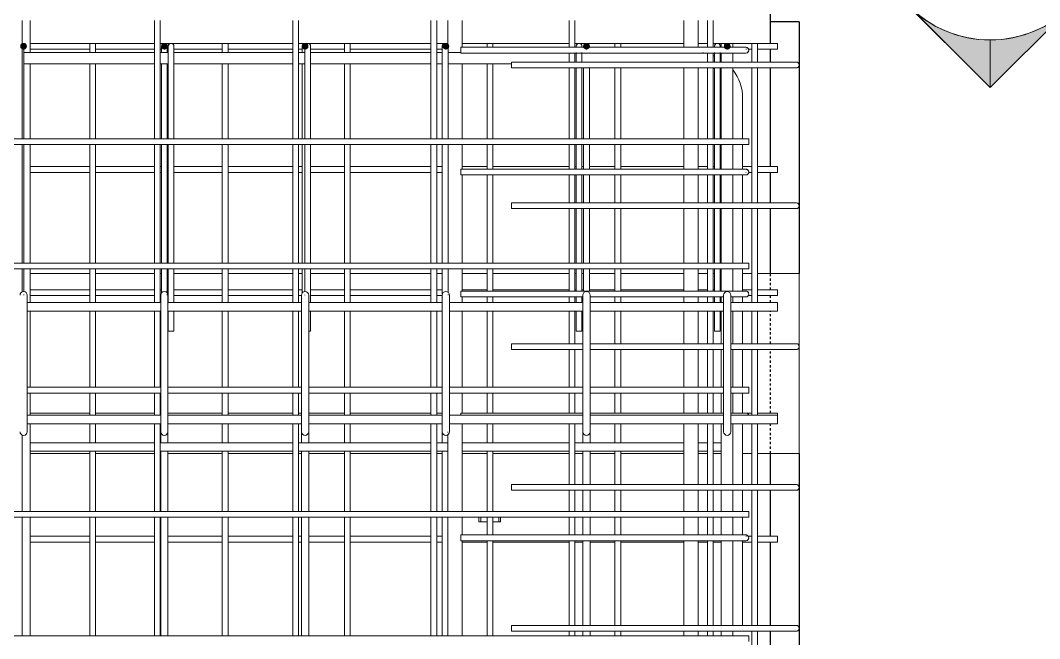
# Model space of a CAD drawing. Header units: millimetres. Extents: x 12983 to 23528, y -2876 to 5855.
# Drawn here: x 17208 to 18624, y 2802 to 3662 of the extents above; entities that cross this region are included whole.
import ezdxf

# ---------------------------------------------------------------- set-up
doc = ezdxf.new("R2010")
doc.units = ezdxf.units.MM
doc.linetypes.add('Dash', pattern=[6.36, 3.18, -3.18])
for name, color, linetype, lineweight in [('A-GENM', 13, 'Continuous', 18), ('A-WALL', 113, 'Continuous', 25), ('A-WALL-HDLN', 110, 'Dash', 25), ('G-ANNO-SYMB', 111, 'Continuous', 9), ('S-BEAM', 12, 'Continuous', 18), ('S-RBAR', 171, 'Continuous', 18)]:
    doc.layers.add(name, color=color, linetype=linetype, lineweight=lineweight)

# ---------------------------------------------------------------- blocks, each defined once
blk = doc.blocks.new('RR spread anchor face based - RR-SA-2_5-200-V6-Elevation Front 1')
at = {"layer": 'A-GENM'}
for p, q in [((17845.1, 2965), (17845.1, 2971.1)), ((17847.6, 2965), (17845.1, 2965)), ((17847.6, 2965), (17847.6, 2971.1)), ((17856.4, 2965), (17847.6, 2965)), ((17872.6, 2965), (17864.4, 2965)), ((17872.6, 2965), (17872.6, 2971.1)), ((17875.1, 2965), (17872.6, 2965)), ((17875.1, 2971.1), (17875.1, 2965))]:
    blk.add_line(p, q, dxfattribs=at)
blk = doc.blocks.new('Detail View - M_Section Head - Filled SHOP DWG-1002450-Elevation Front 1')
at = {"layer": 'G-ANNO-SYMB'}
h = blk.add_hatch(color=256, dxfattribs=at)
edge = h.paths.add_edge_path()
edge.add_line((18329.2, 3794.8), (18395.4, 3794.8))
edge.add_arc((18555.4, 3794.8), 160, 180, 225)
edge.add_line((18442.3, 3681.7), (18329.2, 3794.8))
h = blk.add_hatch(color=256, dxfattribs=at)
edge = h.paths.add_edge_path()
edge.add_line((18781.7, 3794.8), (18668.6, 3681.7))
edge.add_arc((18555.4, 3794.8), 160, 315, 360)
edge.add_line((18715.4, 3794.8), (18781.7, 3794.8))
h = blk.add_hatch(color=256, dxfattribs=at)
edge = h.paths.add_edge_path()
edge.add_line((18555.4, 3568.5), (18442.3, 3681.7))
edge.add_arc((18555.4, 3794.8), 160, 225, 270)
edge.add_line((18555.4, 3634.8), (18555.4, 3568.5))
h = blk.add_hatch(color=256, dxfattribs=at)
edge = h.paths.add_edge_path()
edge.add_line((18555.4, 3568.5), (18555.4, 3634.8))
edge.add_arc((18555.4, 3794.8), 160, 270, 315)
edge.add_line((18668.6, 3681.7), (18555.4, 3568.5))
for p, q in [((18555.4, 3568.5), (18329.2, 3794.8)), ((18395.4, 3794.8), (18329.2, 3794.8)), ((18329.2, 3794.8), (18442.3, 3681.7)), ((18395.4, 3794.8), (18329.2, 3794.8)), ((18555.4, 3568.5), (18781.7, 3794.8)), ((18668.6, 3681.7), (18781.7, 3794.8)), ((18715.4, 3794.8), (18781.7, 3794.8)), ((18781.7, 3794.8), (18715.4, 3794.8)), ((18442.3, 3681.7), (18555.4, 3568.5)), ((18555.4, 3568.5), (18668.6, 3681.7)), ((18555.4, 3634.8), (18555.4, 3568.5)), ((18555.4, 3568.5), (18555.4, 3634.8))]:
    blk.add_line(p, q, dxfattribs=at)
for start, end in [(360, 180), (180, 360), (180, 225), (315, 0), (225, 270), (270, 315)]:
    blk.add_arc((18555.4, 3794.8), 160, start, end, dxfattribs=at)

msp = doc.modelspace()

# ---------------------------------------------------------------- hatches: boundary and pattern name
at = {"layer": 'S-RBAR'}
h = msp.add_hatch(color=256, dxfattribs=at)
edge = h.paths.add_edge_path()
edge.add_arc((17212.35261, 3626), 4, 0, 360)
for points in [[(17212.35261, 3622), (17216.35261, 3626), (17212.35261, 3630), (17208.55171, 3625.80091)], [(17407.89599, 3622), (17411.89599, 3626), (17407.89599, 3630), (17403.89599, 3626), (17404.29691, 3625.59908)], [(17603.43937, 3622), (17607.43937, 3626), (17603.43937, 3630), (17599.43937, 3626), (17600.0421, 3625.39726)], [(17798.98274, 3622), (17802.98274, 3626), (17798.98274, 3630), (17794.98274, 3626), (17795.7873, 3625.19544)], [(17994.52612, 3622), (17998.52612, 3626), (17994.52612, 3630), (17990.52612, 3626), (17991.5325, 3624.99362)], [(18190.0695, 3622), (18194.0695, 3626), (18190.0695, 3630), (18186.0695, 3626), (18187.2777, 3624.79179)]]:
    msp.add_hatch(color=256, dxfattribs=at).paths.add_polyline_path(points)
h = msp.add_hatch(color=256, dxfattribs=at)
edge = h.paths.add_edge_path()
edge.add_arc((17407.89599, 3626), 4, 0, 360)
h = msp.add_hatch(color=256, dxfattribs=at)
edge = h.paths.add_edge_path()
edge.add_arc((17603.43937, 3626), 4, 0, 360)
h = msp.add_hatch(color=256, dxfattribs=at)
edge = h.paths.add_edge_path()
edge.add_arc((17798.98274, 3626), 4, 0, 360)
h = msp.add_hatch(color=256, dxfattribs=at)
edge = h.paths.add_edge_path()
edge.add_arc((17994.52612, 3626), 4, 0, 360)
h = msp.add_hatch(color=256, dxfattribs=at)
edge = h.paths.add_edge_path()
edge.add_arc((18190.0695, 3626), 4, 0, 360)

# ---------------------------------------------------------------- linework, layer by layer
at = {"layer": 'A-WALL'}
for p, q in [((18250.0695, 3630), (18250.0695, 3700)), ((18290.0695, 3660), (18250.0695, 3660)), ((18290.0695, 3660), (18290.0695, 3310)), ((18250.0695, 3604), (18250.0695, 3622)), ((18250.0695, 3458.65517), (18250.0695, 3596)), ((18250.0695, 3408.2), (18250.0695, 3450.65517)), ((18250.0695, 3310), (18250.0695, 3400.2)), ((18250.0695, 3016.6), (18250.0695, 3060)), ((18290.0695, 3060), (18290.0695, 2740)), ((18250.0695, 2944.62069), (18250.0695, 3008.6)), ((18250.0695, 2820.8), (18250.0695, 2936.62069)), ((18250.0695, 2773.27586), (18250.0695, 2812.8))]:
    msp.add_line(p, q, dxfattribs=at)
at = {"layer": 'A-WALL-HDLN'}
for p, q in [((18250.0695, 3287.31034), (18250.0695, 3309.95039)), ((18250.0695, 3269.66917), (18250.0695, 3279.31034)), ((18250.0695, 3212.4), (18250.0695, 3257.66917)), ((18250.0695, 3115.96552), (18250.0695, 3204.4)), ((18250.0695, 3060.04961), (18250.0695, 3101.07444))]:
    msp.add_line(p, q, dxfattribs=at)
at = {"layer": 'S-BEAM'}
for p, q in [((17221.63572, 3310), (17304.44688, 3310)), ((17312.44688, 3310), (17394.22221, 3310)), ((17402.22221, 3310), (17403.89599, 3310)), ((17411.89599, 3310), (17413.29827, 3310)), ((17421.29827, 3310), (17488.41506, 3310)), ((17496.41506, 3310), (17586.27765, 3310)), ((17594.27765, 3310), (17599.43937, 3310)), ((17611.08105, 3310), (17658.00825, 3310)), ((17666.00825, 3310), (17778.33309, 3310)), ((17786.33309, 3310), (17794.11383, 3310)), ((17821.63572, 3310), (17856.35143, 3310)), ((17864.35143, 3310), (17970.38853, 3310)), ((17978.38853, 3310), (17980.14661, 3310)), ((17988.14661, 3310), (17990.52612, 3310)), ((17998.52612, 3310), (18034.06962, 3310)), ((18042.06962, 3310), (18129.79606, 3310)), ((18149.79606, 3310), (18162.44397, 3310)), ((18170.44397, 3310), (18172.42939, 3310)), ((18180.42939, 3310), (18181.81531, 3310)), ((18211.44082, 3310), (18224.2878, 3310)), ((18232.2878, 3310), (18290.0695, 3310)), ((18290.0695, 3310), (18290.0695, 3060)), ((17304.44688, 3060), (17221.63572, 3060)), ((17394.22221, 3060), (17312.44688, 3060)), ((17402.89565, 3060), (17402.22221, 3060)), ((17488.41506, 3060), (17412.89565, 3060)), ((17586.27765, 3060), (17496.41506, 3060)), ((17598.43767, 3060), (17594.27765, 3060)), ((17658.00825, 3060), (17608.43767, 3060)), ((17778.33309, 3060), (17666.00825, 3060)), ((17793.97969, 3060), (17786.33309, 3060)), ((17856.35143, 3060), (17821.63572, 3060)), ((17970.38853, 3060), (17864.35143, 3060)), ((17989.52171, 3060), (17978.38853, 3060)), ((18034.06962, 3060), (17999.52171, 3060)), ((18129.79606, 3060), (18042.06962, 3060)), ((18162.44397, 3060), (18149.79606, 3060)), ((18181.81531, 3060), (18170.44397, 3060)), ((18224.2878, 3060), (18211.44082, 3060)), ((18290.0695, 3060), (18232.2878, 3060))]:
    msp.add_line(p, q, dxfattribs=at)
at = {"layer": 'S-RBAR'}
for p, q in [((17210.16677, 3497.27586), (17210.16677, 3662)), ((17221.63572, 3617.5), (17221.63572, 3662)), ((17394.22221, 3497.27586), (17394.22221, 3662)), ((17402.22221, 3497.27586), (17402.22221, 3662)), ((17586.27765, 3497.27586), (17586.27765, 3662)), ((17594.27765, 3497.27586), (17594.27765, 3662)), ((17778.33309, 3497.27586), (17778.33309, 3662)), ((17786.33309, 3497.27586), (17786.33309, 3662)), ((17801.63572, 3627.86049), (17801.63572, 3662)), ((17821.63572, 3624.51698), (17821.63572, 3662)), ((17970.38853, 3624.51698), (17970.38853, 3662)), ((17978.38853, 3624.51698), (17978.38853, 3662)), ((18129.79606, 3624.51698), (18129.79606, 3662)), ((18149.79606, 3624.51698), (18149.79606, 3662)), ((18162.44397, 3624.51698), (18162.44397, 3662)), ((18170.44397, 3624.51698), (18170.44397, 3662)), ((17212.35261, 3630), (17208.55171, 3625.80091)), ((17208.55171, 3625.80091), (17212.35261, 3622)), ((17216.35261, 3626), (17212.35261, 3630)), ((17212.35261, 3622), (17216.35261, 3626)), ((17212.76549, 3590), (17212.76549, 3626)), ((17221.63572, 3630), (17304.44688, 3630)), ((17312.44688, 3630), (17304.44688, 3630)), ((17304.44688, 3617.5), (17304.44688, 3630)), ((17312.44688, 3617.5), (17312.44688, 3630)), ((17312.44688, 3630), (17394.22221, 3630)), ((17402.22221, 3630), (17488.41506, 3630)), ((17407.89599, 3630), (17403.89599, 3626)), ((17403.89599, 3617.92247), (17403.89599, 3626)), ((17403.89599, 3626), (17404.29691, 3625.59908)), ((17411.89599, 3626), (17407.89599, 3630)), ((17407.89599, 3622), (17411.89599, 3626)), ((17411.89599, 3617.92247), (17411.89599, 3626)), ((17413.29827, 3590), (17413.29827, 3626)), ((17421.29827, 3590), (17421.29827, 3626)), ((17496.41506, 3630), (17488.41506, 3630)), ((17488.41506, 3617.5), (17488.41506, 3630)), ((17496.41506, 3617.5), (17496.41506, 3630)), ((17496.41506, 3630), (17586.27765, 3630)), ((17594.27765, 3630), (17658.00825, 3630)), ((17603.43937, 3630), (17599.43937, 3626)), ((17599.43937, 3617.92247), (17599.43937, 3626)), ((17599.43937, 3626), (17600.0421, 3625.39726)), ((17603.08105, 3590), (17603.08105, 3626)), ((17607.43937, 3626), (17603.43937, 3630)), ((17603.43937, 3622), (17607.43937, 3626)), ((17611.08105, 3590), (17611.08105, 3626)), ((17666.00825, 3630), (17658.00825, 3630)), ((17658.00825, 3617.5), (17658.00825, 3630)), ((17666.00825, 3617.5), (17666.00825, 3630)), ((17666.00825, 3630), (17778.33309, 3630)), ((17786.33309, 3630), (17801.63572, 3630)), ((17794.11383, 3590), (17794.11383, 3626)), ((17798.98274, 3630), (17794.98274, 3626)), ((17794.98274, 3626), (17795.7873, 3625.19544)), ((17802.98274, 3626), (17798.98274, 3630)), ((17798.98274, 3622), (17802.98274, 3626)), ((17802.11383, 3590), (17802.11383, 3626)), ((17821.63572, 3630), (17856.35143, 3630)), ((17864.35143, 3630), (17856.35143, 3630)), ((17856.35143, 3624.51698), (17856.35143, 3630)), ((17864.35143, 3624.51698), (17864.35143, 3630)), ((17864.35143, 3630), (17970.38853, 3630)), ((17978.38853, 3630), (18034.06962, 3630)), ((17980.14661, 3625.53444), (17980.14661, 3626)), ((17988.14661, 3625.53444), (17988.14661, 3626)), ((17994.52612, 3630), (17990.52612, 3626)), ((17990.52612, 3625.60594), (17990.52612, 3626)), ((17990.52612, 3626), (17991.5325, 3624.99362)), ((17998.52612, 3626), (17994.52612, 3630)), ((17994.52612, 3622), (17998.52612, 3626)), ((17998.52612, 3625.60594), (17998.52612, 3626)), ((18042.06962, 3630), (18034.06962, 3630)), ((18034.06962, 3624.51698), (18034.06962, 3630)), ((18042.06962, 3624.51698), (18042.06962, 3630)), ((18042.06962, 3630), (18129.79606, 3630)), ((18149.79606, 3630), (18162.44397, 3630)), ((18170.44397, 3630), (18181.81531, 3630)), ((18172.42939, 3625.53444), (18172.42939, 3626)), ((18180.42939, 3625.53444), (18180.42939, 3626)), ((18197.81531, 3630), (18181.81531, 3630)), ((18181.81531, 3624.51698), (18181.81531, 3630)), ((18190.0695, 3630), (18186.0695, 3626)), ((18186.0695, 3626), (18187.2777, 3624.79179)), ((18194.0695, 3626), (18190.0695, 3630)), ((18190.0695, 3622), (18194.0695, 3626)), ((18197.81531, 3630), (18224.2878, 3630)), ((18197.81531, 3624.51698), (18197.81531, 3630)), ((18232.2878, 3630), (18224.2878, 3630)), ((18224.2878, 3604), (18224.2878, 3630)), ((18232.2878, 3604), (18232.2878, 3630)), ((18232.2878, 3630), (18260.0695, 3630)), ((18260.0695, 3622), (18260.0695, 3630)), ((17212.76549, 3617.5), (17394.22221, 3617.5)), ((17221.63572, 3622), (17304.44688, 3622)), ((17312.44688, 3622), (17394.22221, 3622)), ((17402.22221, 3622), (17403.89599, 3622)), ((17402.22221, 3617.5), (17413.29827, 3617.5)), ((17404.29691, 3625.59908), (17407.89599, 3622)), ((17411.89599, 3622), (17413.29827, 3622)), ((17421.29827, 3622), (17488.41506, 3622)), ((17421.29827, 3617.5), (17586.27765, 3617.5)), ((17496.41506, 3622), (17586.27765, 3622)), ((17594.27765, 3622), (17599.43937, 3622)), ((17594.27765, 3617.5), (17603.08105, 3617.5)), ((17600.0421, 3625.39726), (17603.43937, 3622)), ((17611.08105, 3622), (17658.00825, 3622)), ((17611.08105, 3617.5), (17778.33309, 3617.5)), ((17666.00825, 3622), (17778.33309, 3622)), ((17786.33309, 3622), (17794.11383, 3622)), ((17786.33309, 3617.5), (17794.11383, 3617.5)), ((17795.7873, 3625.19544), (17798.98274, 3622)), ((17802.11383, 3617.5), (17820.0695, 3617.5)), ((18180.0695, 3624.51698), (17820.0695, 3624.51698)), ((17820.0695, 3624.51698), (17820.0695, 3616.51698)), ((18180.0695, 3616.51698), (17820.0695, 3616.51698)), ((17970.38853, 3604), (17970.38853, 3616.51698)), ((17978.38853, 3604), (17978.38853, 3616.51698)), ((17980.14661, 3604.25887), (17980.14661, 3617.32995)), ((17988.14661, 3604.25887), (17988.14661, 3617.32995)), ((17991.5325, 3624.99362), (17994.52612, 3622)), ((18162.44397, 3604), (18162.44397, 3616.51698)), ((18170.44397, 3604), (18170.44397, 3616.51698)), ((18172.42939, 3604.25887), (18172.42939, 3617.32995)), ((18180.0695, 3624.51698), (18216.0695, 3624.51698)), ((18180.0695, 3616.51698), (18216.0695, 3616.51698)), ((18180.42939, 3604.25887), (18180.42939, 3617.32995)), ((18181.81531, 3604), (18181.81531, 3616.51698)), ((18187.2777, 3624.79179), (18190.0695, 3622)), ((18197.81531, 3604), (18197.81531, 3616.51698)), ((18216.0695, 3622), (18216.79135, 3622)), ((18219.58963, 3622), (18224.2878, 3622)), ((18232.2878, 3622), (18260.0695, 3622)), ((17212.76549, 3601.5), (17394.22221, 3601.5)), ((17221.63572, 3497.27586), (17221.63572, 3601.5)), ((17304.44688, 3497.27586), (17304.44688, 3601.5)), ((17312.44688, 3497.27586), (17312.44688, 3601.5)), ((17402.22221, 3601.5), (17413.29827, 3601.5)), ((17403.89599, 3497.27586), (17403.89599, 3601.5)), ((17411.89599, 3497.27586), (17411.89599, 3601.5)), ((17421.29827, 3601.5), (17586.27765, 3601.5)), ((17488.41506, 3497.27586), (17488.41506, 3601.5)), ((17496.41506, 3497.27586), (17496.41506, 3601.5)), ((17594.27765, 3601.5), (17603.08105, 3601.5)), ((17599.43937, 3497.27586), (17599.43937, 3601.5)), ((17611.08105, 3601.5), (17778.33309, 3601.5)), ((17658.00825, 3497.27586), (17658.00825, 3601.5)), ((17666.00825, 3497.27586), (17666.00825, 3601.5)), ((17786.33309, 3601.5), (17794.11383, 3601.5)), ((17802.11383, 3601.5), (17890.07154, 3601.5)), ((17821.63572, 3497.27586), (17821.63572, 3601.5)), ((17856.35143, 3497.27586), (17856.35143, 3601.5)), ((17864.35143, 3497.27586), (17864.35143, 3601.5)), ((17890.07154, 3604), (18266.07154, 3604)), ((17890.07154, 3596), (17890.07154, 3604)), ((18286.07154, 3604), (18266.07154, 3604)), ((17212.76549, 3590), (17212.76549, 3497.27586)), ((17413.29827, 3590), (17413.29827, 3497.27586)), ((17421.29827, 3590), (17421.29827, 3497.27586)), ((17603.08105, 3590), (17603.08105, 3497.27586)), ((17611.08105, 3590), (17611.08105, 3497.27586)), ((17794.11383, 3590), (17794.11383, 3497.27586)), ((17802.11383, 3590), (17802.11383, 3497.27586)), ((17890.07154, 3596), (18266.07154, 3596)), ((17970.38853, 3497.27586), (17970.38853, 3596)), ((17978.38853, 3497.27586), (17978.38853, 3596)), ((17980.14661, 3590), (17980.14661, 3596.25133)), ((17980.14661, 3590), (17980.14661, 3497.27586)), ((17988.14661, 3590), (17988.14661, 3596.25133)), ((17988.14661, 3590), (17988.14661, 3497.27586)), ((17990.52612, 3497.27586), (17990.52612, 3596)), ((17998.52612, 3497.27586), (17998.52612, 3596)), ((18034.06962, 3497.27586), (18034.06962, 3596)), ((18042.06962, 3497.27586), (18042.06962, 3596)), ((18129.79606, 3497.27586), (18129.79606, 3596)), ((18149.79606, 3497.27586), (18149.79606, 3596)), ((18162.44397, 3497.27586), (18162.44397, 3596)), ((18170.44397, 3497.27586), (18170.44397, 3596)), ((18172.42939, 3590), (18172.42939, 3596.25133)), ((18172.42939, 3590), (18172.42939, 3497.27586)), ((18180.42939, 3590), (18180.42939, 3596.25133)), ((18180.42939, 3590), (18180.42939, 3497.27586)), ((18181.81531, 3497.27586), (18181.81531, 3596)), ((18197.81531, 3497.27586), (18197.81531, 3596)), ((18224.2878, 3408.2), (18224.2878, 3596)), ((18232.2878, 3408.2), (18232.2878, 3596)), ((18286.07154, 3596), (18266.07154, 3596)), ((18211.44082, 3554), (18211.44082, 3497.27586)), ((16204.63777, 3497.27586), (18220.0695, 3497.27586)), ((16204.63777, 3489.27586), (18220.0695, 3489.27586)), ((17210.16677, 3324.55172), (17210.16677, 3489.27586)), ((17212.76549, 3489.27586), (17212.76549, 3324.55172)), ((17221.63572, 3324.55172), (17221.63572, 3489.27586)), ((17304.44688, 3324.55172), (17304.44688, 3489.27586)), ((17312.44688, 3324.55172), (17312.44688, 3489.27586)), ((17394.22221, 3324.55172), (17394.22221, 3489.27586)), ((17402.22221, 3324.55172), (17402.22221, 3489.27586)), ((17403.89599, 3324.55172), (17403.89599, 3489.27586)), ((17411.89599, 3324.55172), (17411.89599, 3489.27586)), ((17413.29827, 3489.27586), (17413.29827, 3324.55172)), ((17421.29827, 3489.27586), (17421.29827, 3324.55172)), ((17488.41506, 3324.55172), (17488.41506, 3489.27586)), ((17496.41506, 3324.55172), (17496.41506, 3489.27586)), ((17586.27765, 3324.55172), (17586.27765, 3489.27586)), ((17594.27765, 3324.55172), (17594.27765, 3489.27586)), ((17599.43937, 3324.55172), (17599.43937, 3489.27586)), ((17603.08105, 3489.27586), (17603.08105, 3324.55172)), ((17611.08105, 3489.27586), (17611.08105, 3324.55172)), ((17658.00825, 3324.55172), (17658.00825, 3489.27586)), ((17666.00825, 3324.55172), (17666.00825, 3489.27586)), ((17778.33309, 3324.55172), (17778.33309, 3489.27586)), ((17786.33309, 3324.55172), (17786.33309, 3489.27586)), ((17794.11383, 3489.27586), (17794.11383, 3324.55172)), ((17802.11383, 3489.27586), (17802.11383, 3324.55172)), ((17821.63572, 3455.01639), (17821.63572, 3489.27586)), ((17856.35143, 3455.01639), (17856.35143, 3489.27586)), ((17864.35143, 3455.01639), (17864.35143, 3489.27586)), ((17970.38853, 3455.01639), (17970.38853, 3489.27586)), ((17978.38853, 3455.01639), (17978.38853, 3489.27586)), ((17980.14661, 3489.27586), (17980.14661, 3455.01639)), ((17988.14661, 3489.27586), (17988.14661, 3455.01639)), ((17990.52612, 3455.01639), (17990.52612, 3489.27586)), ((17998.52612, 3455.01639), (17998.52612, 3489.27586)), ((18034.06962, 3455.01639), (18034.06962, 3489.27586)), ((18042.06962, 3455.01639), (18042.06962, 3489.27586)), ((18129.79606, 3455.01639), (18129.79606, 3489.27586)), ((18149.79606, 3455.01639), (18149.79606, 3489.27586)), ((18162.44397, 3455.01639), (18162.44397, 3489.27586)), ((18170.44397, 3455.01639), (18170.44397, 3489.27586)), ((18172.42939, 3489.27586), (18172.42939, 3455.01639)), ((18180.42939, 3489.27586), (18180.42939, 3455.01639)), ((18181.81531, 3455.01639), (18181.81531, 3489.27586)), ((18197.81531, 3455.01639), (18197.81531, 3489.27586)), ((18211.44082, 3489.27586), (18211.44082, 3455.01639)), ((18220.0695, 3489.27586), (18220.0695, 3497.27586)), ((17221.63572, 3458.65517), (17304.44688, 3458.65517)), ((17312.44688, 3458.65517), (17394.22221, 3458.65517)), ((17402.22221, 3458.65517), (17403.89599, 3458.65517)), ((17411.89599, 3458.65517), (17413.29827, 3458.65517)), ((17421.29827, 3458.65517), (17488.41506, 3458.65517)), ((17496.41506, 3458.65517), (17586.27765, 3458.65517)), ((17594.27765, 3458.65517), (17599.43937, 3458.65517)), ((17611.08105, 3458.65517), (17658.00825, 3458.65517)), ((17666.00825, 3458.65517), (17778.33309, 3458.65517)), ((17786.33309, 3458.65517), (17794.11383, 3458.65517)), ((17821.63572, 3458.65517), (17856.35143, 3458.65517)), ((17864.35143, 3458.65517), (17970.38853, 3458.65517)), ((17978.38853, 3458.65517), (17980.14661, 3458.65517)), ((17988.14661, 3458.65517), (17990.52612, 3458.65517)), ((17998.52612, 3458.65517), (18034.06962, 3458.65517)), ((18042.06962, 3458.65517), (18129.79606, 3458.65517)), ((18149.79606, 3458.65517), (18162.44397, 3458.65517)), ((18170.44397, 3458.65517), (18172.42939, 3458.65517)), ((18180.42939, 3458.65517), (18181.81531, 3458.65517)), ((18211.44082, 3458.65517), (18224.2878, 3458.65517)), ((18232.2878, 3458.65517), (18260.0695, 3458.65517)), ((18260.0695, 3450.65517), (18260.0695, 3458.65517)), ((17221.63572, 3450.65517), (17304.44688, 3450.65517)), ((17312.44688, 3450.65517), (17394.22221, 3450.65517)), ((17402.22221, 3450.65517), (17403.89599, 3450.65517)), ((17411.89599, 3450.65517), (17413.29827, 3450.65517)), ((17421.29827, 3450.65517), (17488.41506, 3450.65517)), ((17496.41506, 3450.65517), (17586.27765, 3450.65517)), ((17594.27765, 3450.65517), (17599.43937, 3450.65517)), ((17611.08105, 3450.65517), (17658.00825, 3450.65517)), ((17666.00825, 3450.65517), (17778.33309, 3450.65517)), ((17786.33309, 3450.65517), (17794.11383, 3450.65517)), ((18180.0695, 3455.01639), (17820.0695, 3455.01639)), ((17820.0695, 3455.01639), (17820.0695, 3447.01639)), ((18180.0695, 3447.01639), (17820.0695, 3447.01639)), ((17821.63572, 3324.55172), (17821.63572, 3447.01639)), ((17856.35143, 3324.55172), (17856.35143, 3447.01639)), ((17864.35143, 3324.55172), (17864.35143, 3447.01639)), ((17970.38853, 3408.2), (17970.38853, 3447.01639)), ((17978.38853, 3408.2), (17978.38853, 3447.01639)), ((17980.14661, 3447.01639), (17980.14661, 3408.2)), ((17988.14661, 3447.01639), (17988.14661, 3408.2)), ((17990.52612, 3408.2), (17990.52612, 3447.01639)), ((17998.52612, 3408.2), (17998.52612, 3447.01639)), ((18034.06962, 3408.2), (18034.06962, 3447.01639)), ((18042.06962, 3408.2), (18042.06962, 3447.01639)), ((18129.79606, 3408.2), (18129.79606, 3447.01639)), ((18149.79606, 3408.2), (18149.79606, 3447.01639)), ((18162.44397, 3408.2), (18162.44397, 3447.01639)), ((18170.44397, 3408.2), (18170.44397, 3447.01639)), ((18172.42939, 3447.01639), (18172.42939, 3408.2)), ((18180.0695, 3455.01639), (18216.0695, 3455.01639)), ((18180.0695, 3447.01639), (18216.0695, 3447.01639)), ((18180.42939, 3447.01639), (18180.42939, 3408.2)), ((18181.81531, 3408.2), (18181.81531, 3447.01639)), ((18197.81531, 3408.2), (18197.81531, 3447.01639)), ((18211.44082, 3447.01639), (18211.44082, 3408.2)), ((18216.0695, 3450.65517), (18216.54855, 3450.65517)), ((18220.02194, 3450.65517), (18224.2878, 3450.65517)), ((18232.2878, 3450.65517), (18260.0695, 3450.65517)), ((17890.07154, 3408.2), (18266.07154, 3408.2)), ((17890.07154, 3400.2), (17890.07154, 3408.2)), ((17890.07154, 3400.2), (18266.07154, 3400.2)), ((17970.38853, 3324.55172), (17970.38853, 3400.2)), ((17978.38853, 3324.55172), (17978.38853, 3400.2)), ((17980.14661, 3400.2), (17980.14661, 3324.55172)), ((17988.14661, 3400.2), (17988.14661, 3324.55172)), ((17990.52612, 3324.55172), (17990.52612, 3400.2)), ((17998.52612, 3324.55172), (17998.52612, 3400.2)), ((18034.06962, 3324.55172), (18034.06962, 3400.2)), ((18042.06962, 3324.55172), (18042.06962, 3400.2)), ((18129.79606, 3324.55172), (18129.79606, 3400.2)), ((18149.79606, 3324.55172), (18149.79606, 3400.2)), ((18162.44397, 3324.55172), (18162.44397, 3400.2)), ((18170.44397, 3324.55172), (18170.44397, 3400.2)), ((18172.42939, 3400.2), (18172.42939, 3324.55172)), ((18180.42939, 3400.2), (18180.42939, 3324.55172)), ((18181.81531, 3324.55172), (18181.81531, 3400.2)), ((18197.81531, 3324.55172), (18197.81531, 3400.2)), ((18211.44082, 3400.2), (18211.44082, 3324.55172)), ((18224.2878, 3269.66917), (18224.2878, 3400.2)), ((18232.2878, 3269.66917), (18232.2878, 3400.2)), ((18286.07154, 3408.2), (18266.07154, 3408.2)), ((18286.07154, 3400.2), (18266.07154, 3400.2)), ((16204.63777, 3324.55172), (18220.0695, 3324.55172)), ((16204.63777, 3316.55172), (18220.0695, 3316.55172)), ((17210.16677, 3284.45983), (17210.16677, 3316.55172)), ((17212.76549, 3316.55172), (17212.76549, 3284.94578)), ((17221.63572, 3269.66917), (17221.63572, 3316.55172)), ((17304.44688, 3269.66917), (17304.44688, 3316.55172)), ((17312.44688, 3269.66917), (17312.44688, 3316.55172)), ((17394.22221, 3269.66917), (17394.22221, 3316.55172)), ((17402.22221, 3269.66917), (17402.22221, 3316.55172)), ((17403.89599, 3282.75357), (17403.89599, 3316.55172)), ((17411.89599, 3282.75306), (17411.89599, 3316.55172)), ((17413.29827, 3316.55172), (17413.29827, 3269.66917)), ((17421.29827, 3316.55172), (17421.29827, 3269.66917)), ((17488.41506, 3269.66917), (17488.41506, 3316.55172)), ((17496.41506, 3269.66917), (17496.41506, 3316.55172)), ((17586.27765, 3269.66917), (17586.27765, 3316.55172)), ((17594.27765, 3269.66917), (17594.27765, 3316.55172)), ((17599.43937, 3282.75462), (17599.43937, 3316.55172)), ((17603.08105, 3316.55172), (17603.08105, 3284.95305)), ((17611.08105, 3316.55172), (17611.08105, 3269.66917)), ((17658.00825, 3269.66917), (17658.00825, 3316.55172)), ((17666.00825, 3269.66917), (17666.00825, 3316.55172)), ((17778.33309, 3269.66917), (17778.33309, 3316.55172)), ((17786.33309, 3269.66917), (17786.33309, 3316.55172)), ((17794.11383, 3316.55172), (17794.11383, 3281.2941)), ((17802.11383, 3316.55172), (17802.11383, 3283.69598)), ((17821.63572, 3285.51581), (17821.63572, 3316.55172)), ((17856.35143, 3285.51581), (17856.35143, 3316.55172)), ((17864.35143, 3285.51581), (17864.35143, 3316.55172)), ((17970.38853, 3285.51581), (17970.38853, 3316.55172)), ((17978.38853, 3285.51581), (17978.38853, 3316.55172)), ((17980.14661, 3316.55172), (17980.14661, 3285.51581)), ((17988.14661, 3316.55172), (17988.14661, 3285.51581)), ((17990.52612, 3285.51581), (17990.52612, 3316.55172)), ((17998.52612, 3285.51581), (17998.52612, 3316.55172)), ((18034.06962, 3285.51581), (18034.06962, 3316.55172)), ((18042.06962, 3285.51581), (18042.06962, 3316.55172)), ((18129.79606, 3285.51581), (18129.79606, 3316.55172)), ((18149.79606, 3285.51581), (18149.79606, 3316.55172)), ((18162.44397, 3285.51581), (18162.44397, 3316.55172)), ((18170.44397, 3285.51581), (18170.44397, 3316.55172)), ((18172.42939, 3316.55172), (18172.42939, 3285.51581)), ((18180.42939, 3316.55172), (18180.42939, 3285.51581)), ((18181.81531, 3285.51581), (18181.81531, 3316.55172)), ((18197.81531, 3285.51581), (18197.81531, 3316.55172)), ((18211.44082, 3316.55172), (18211.44082, 3285.51581)), ((18220.0695, 3316.55172), (18220.0695, 3324.55172)), ((17221.63572, 3287.31034), (17304.44688, 3287.31034)), ((17312.44688, 3287.31034), (17394.22221, 3287.31034)), ((17402.22221, 3287.31034), (17403.89599, 3287.31034)), ((17411.89599, 3287.31034), (17413.29827, 3287.31034)), ((17421.29827, 3287.31034), (17488.41506, 3287.31034)), ((17496.41506, 3287.31034), (17586.27765, 3287.31034)), ((17594.27765, 3287.31034), (17599.43937, 3287.31034)), ((17611.08105, 3287.31034), (17658.00825, 3287.31034)), ((17666.00825, 3287.31034), (17778.33309, 3287.31034)), ((17786.33309, 3287.31034), (17794.11383, 3287.31034)), ((17821.63572, 3287.31034), (17856.35143, 3287.31034)), ((17864.35143, 3287.31034), (17970.38853, 3287.31034)), ((17978.38853, 3287.31034), (17980.14661, 3287.31034)), ((17988.14661, 3287.31034), (17990.52612, 3287.31034)), ((17998.52612, 3287.31034), (18034.06962, 3287.31034)), ((18042.06962, 3287.31034), (18129.79606, 3287.31034)), ((18149.79606, 3287.31034), (18162.44397, 3287.31034)), ((18170.44397, 3287.31034), (18172.42939, 3287.31034)), ((18180.42939, 3287.31034), (18181.81531, 3287.31034)), ((18211.44082, 3287.31034), (18224.2878, 3287.31034)), ((18232.2878, 3287.31034), (18260.0695, 3287.31034)), ((18260.0695, 3279.31034), (18260.0695, 3287.31034)), ((17212.76549, 3280.71249), (17212.76549, 3280)), ((17217.35363, 3280), (17217.35363, 3245)), ((17221.63572, 3279.31034), (17304.44688, 3279.31034)), ((17312.44688, 3279.31034), (17394.22221, 3279.31034)), ((17402.22221, 3279.31034), (17402.89565, 3279.31034)), ((17402.89565, 3280), (17402.89565, 3245)), ((17411.89599, 3280), (17411.89599, 3281.18492)), ((17412.89565, 3280), (17412.89565, 3245)), ((17421.29827, 3279.31034), (17488.41506, 3279.31034)), ((17496.41506, 3279.31034), (17586.27765, 3279.31034)), ((17594.27765, 3279.31034), (17598.43767, 3279.31034)), ((17598.43767, 3280), (17598.43767, 3245)), ((17603.08105, 3280.61131), (17603.08105, 3280)), ((17608.43767, 3280), (17608.43767, 3245)), ((17611.08105, 3279.31034), (17658.00825, 3279.31034)), ((17666.00825, 3279.31034), (17778.33309, 3279.31034)), ((17786.33309, 3279.31034), (17793.97969, 3279.31034)), ((17793.97969, 3280), (17793.97969, 3245)), ((17802.11383, 3281.07088), (17802.11383, 3280)), ((17803.97969, 3280), (17803.97969, 3245)), ((18180.0695, 3285.51581), (17820.0695, 3285.51581)), ((17820.0695, 3285.51581), (17820.0695, 3277.51581)), ((17989.52171, 3277.51581), (17820.0695, 3277.51581)), ((17821.63572, 3269.66917), (17821.63572, 3277.51581)), ((17856.35143, 3269.66917), (17856.35143, 3277.51581)), ((17864.35143, 3269.66917), (17864.35143, 3277.51581)), ((17970.38853, 3269.66917), (17970.38853, 3277.51581)), ((17978.38853, 3269.66917), (17978.38853, 3277.51581)), ((17980.14661, 3277.51581), (17980.14661, 3269.66917)), ((17988.14661, 3277.51581), (17988.14661, 3269.66917)), ((17989.52171, 3280), (17989.52171, 3245)), ((17999.52171, 3280), (17999.52171, 3245)), ((18180.0695, 3277.51581), (17999.52171, 3277.51581)), ((18034.06962, 3269.66917), (18034.06962, 3277.51581)), ((18042.06962, 3269.66917), (18042.06962, 3277.51581)), ((18129.79606, 3269.66917), (18129.79606, 3277.51581)), ((18149.79606, 3269.66917), (18149.79606, 3277.51581)), ((18162.44397, 3269.66917), (18162.44397, 3277.51581)), ((18170.44397, 3269.66917), (18170.44397, 3277.51581)), ((18172.42939, 3277.51581), (18172.42939, 3269.66917)), ((18180.0695, 3285.51581), (18216.0695, 3285.51581)), ((18180.0695, 3277.51581), (18185.28107, 3277.51581)), ((18180.42939, 3277.51581), (18180.42939, 3269.66917)), ((18181.81531, 3269.66917), (18181.81531, 3277.51581)), ((18185.06373, 3280), (18185.06373, 3245)), ((18195.06373, 3280), (18195.06373, 3245)), ((18195.27828, 3277.51581), (18216.0695, 3277.51581)), ((18197.81531, 3269.66917), (18197.81531, 3277.51581)), ((18211.44082, 3277.51581), (18211.44082, 3269.66917)), ((18219.03529, 3279.31034), (18224.2878, 3279.31034)), ((18232.2878, 3279.31034), (18260.0695, 3279.31034)), ((17217.35363, 3269.66917), (17402.89565, 3269.66917)), ((17217.35363, 3257.66917), (17402.89565, 3257.66917)), ((17221.63572, 3151.82759), (17221.63572, 3257.66917)), ((17304.44688, 3151.82759), (17304.44688, 3257.66917)), ((17312.44688, 3151.82759), (17312.44688, 3257.66917)), ((17394.22221, 3151.82759), (17394.22221, 3257.66917)), ((17402.22221, 3151.82759), (17402.22221, 3257.66917)), ((17412.89565, 3269.66917), (17598.43767, 3269.66917)), ((17412.89565, 3257.66917), (17598.43767, 3257.66917)), ((17413.29827, 3257.66917), (17413.29827, 3230)), ((17421.29827, 3257.66917), (17421.29827, 3230)), ((17488.41506, 3151.82759), (17488.41506, 3257.66917)), ((17496.41506, 3151.82759), (17496.41506, 3257.66917)), ((17586.27765, 3151.82759), (17586.27765, 3257.66917)), ((17594.27765, 3151.82759), (17594.27765, 3257.66917)), ((17608.43767, 3269.66917), (17793.97969, 3269.66917)), ((17608.43767, 3257.66917), (17793.97969, 3257.66917)), ((17611.08105, 3257.66917), (17611.08105, 3230)), ((17658.00825, 3151.82759), (17658.00825, 3257.66917)), ((17666.00825, 3151.82759), (17666.00825, 3257.66917)), ((17778.33309, 3151.82759), (17778.33309, 3257.66917)), ((17786.33309, 3151.82759), (17786.33309, 3257.66917)), ((17803.97969, 3269.66917), (17989.52171, 3269.66917)), ((17803.97969, 3257.66917), (17989.52171, 3257.66917)), ((17821.63572, 3151.82759), (17821.63572, 3257.66917)), ((17856.35143, 3151.82759), (17856.35143, 3257.66917)), ((17864.35143, 3151.82759), (17864.35143, 3257.66917)), ((17970.38853, 3212.4), (17970.38853, 3257.66917)), ((17978.38853, 3212.4), (17978.38853, 3257.66917)), ((17980.14661, 3257.66917), (17980.14661, 3230)), ((17988.14661, 3257.66917), (17988.14661, 3230)), ((17999.52171, 3269.66917), (18185.06373, 3269.66917)), ((17999.52171, 3257.66917), (18185.06373, 3257.66917)), ((18034.06962, 3212.4), (18034.06962, 3257.66917)), ((18042.06962, 3212.4), (18042.06962, 3257.66917)), ((18129.79606, 3212.4), (18129.79606, 3257.66917)), ((18149.79606, 3212.4), (18149.79606, 3257.66917)), ((18162.44397, 3212.4), (18162.44397, 3257.66917)), ((18170.44397, 3212.4), (18170.44397, 3257.66917)), ((18172.42939, 3257.66917), (18172.42939, 3230)), ((18180.42939, 3257.66917), (18180.42939, 3230)), ((18181.81531, 3212.4), (18181.81531, 3257.66917)), ((18195.06373, 3269.66917), (18260.0695, 3269.66917)), ((18195.06373, 3257.66917), (18260.0695, 3257.66917)), ((18197.81531, 3212.4), (18197.81531, 3257.66917)), ((18211.44082, 3257.66917), (18211.44082, 3212.4)), ((18224.2878, 3212.4), (18224.2878, 3257.66917)), ((18232.2878, 3212.4), (18232.2878, 3257.66917)), ((18260.0695, 3257.66917), (18260.0695, 3269.66917)), ((17217.35363, 3125), (17217.35363, 3245)), ((17402.89565, 3125), (17402.89565, 3245)), ((17412.89565, 3125), (17412.89565, 3245)), ((17598.43767, 3125), (17598.43767, 3245)), ((17608.43767, 3125), (17608.43767, 3245)), ((17793.97969, 3125), (17793.97969, 3245)), ((17803.97969, 3125), (17803.97969, 3245)), ((17989.52171, 3125), (17989.52171, 3245)), ((17999.52171, 3125), (17999.52171, 3245)), ((18185.06373, 3125), (18185.06373, 3245)), ((18195.06373, 3125), (18195.06373, 3245)), ((17413.29827, 3230), (17421.29827, 3230)), ((17608.43767, 3230), (17611.08105, 3230)), ((17980.14661, 3230), (17988.14661, 3230)), ((18172.42939, 3230), (18180.42939, 3230)), ((17890.07154, 3212.4), (17989.52171, 3212.4)), ((17890.07154, 3204.4), (17890.07154, 3212.4)), ((17890.07154, 3204.4), (17989.52171, 3204.4)), ((17970.38853, 3151.82759), (17970.38853, 3204.4)), ((17978.38853, 3151.82759), (17978.38853, 3204.4)), ((17999.52171, 3212.4), (18185.06373, 3212.4)), ((17999.52171, 3204.4), (18185.06373, 3204.4)), ((18034.06962, 3151.82759), (18034.06962, 3204.4)), ((18042.06962, 3151.82759), (18042.06962, 3204.4)), ((18129.79606, 3151.82759), (18129.79606, 3204.4)), ((18149.79606, 3151.82759), (18149.79606, 3204.4)), ((18162.44397, 3151.82759), (18162.44397, 3204.4)), ((18170.44397, 3151.82759), (18170.44397, 3204.4)), ((18181.81531, 3151.82759), (18181.81531, 3204.4)), ((18195.06373, 3212.4), (18266.07154, 3212.4)), ((18195.06373, 3204.4), (18266.07154, 3204.4)), ((18197.81531, 3151.82759), (18197.81531, 3204.4)), ((18211.44082, 3204.4), (18211.44082, 3151.82759)), ((18224.2878, 3113.07444), (18224.2878, 3204.4)), ((18232.2878, 3113.07444), (18232.2878, 3204.4)), ((18286.07154, 3212.4), (18266.07154, 3212.4)), ((18286.07154, 3204.4), (18266.07154, 3204.4)), ((17217.35363, 3151.82759), (17402.89565, 3151.82759)), ((17412.89565, 3151.82759), (17598.43767, 3151.82759)), ((17608.43767, 3151.82759), (17793.97969, 3151.82759)), ((17803.97969, 3151.82759), (17989.52171, 3151.82759)), ((17999.52171, 3151.82759), (18185.06373, 3151.82759)), ((18195.06373, 3151.82759), (18220.0695, 3151.82759)), ((18220.0695, 3143.82759), (18220.0695, 3151.82759)), ((17217.35363, 3143.82759), (17402.89565, 3143.82759)), ((17221.63572, 3113.07444), (17221.63572, 3143.82759)), ((17304.44688, 3113.07444), (17304.44688, 3143.82759)), ((17312.44688, 3113.07444), (17312.44688, 3143.82759)), ((17394.22221, 3113.07444), (17394.22221, 3143.82759)), ((17402.22221, 3113.07444), (17402.22221, 3143.82759)), ((17412.89565, 3143.82759), (17598.43767, 3143.82759)), ((17488.41506, 3113.07444), (17488.41506, 3143.82759)), ((17496.41506, 3113.07444), (17496.41506, 3143.82759)), ((17586.27765, 3113.07444), (17586.27765, 3143.82759)), ((17594.27765, 3113.07444), (17594.27765, 3143.82759)), ((17608.43767, 3143.82759), (17793.97969, 3143.82759)), ((17658.00825, 3113.07444), (17658.00825, 3143.82759)), ((17666.00825, 3113.07444), (17666.00825, 3143.82759)), ((17778.33309, 3113.07444), (17778.33309, 3143.82759)), ((17786.33309, 3113.07444), (17786.33309, 3143.82759)), ((17803.97969, 3143.82759), (17989.52171, 3143.82759)), ((17821.63572, 3116.01522), (17821.63572, 3143.82759)), ((17856.35143, 3116.01522), (17856.35143, 3143.82759)), ((17864.35143, 3116.01522), (17864.35143, 3143.82759)), ((17970.38853, 3116.01522), (17970.38853, 3143.82759)), ((17978.38853, 3116.01522), (17978.38853, 3143.82759)), ((17999.52171, 3143.82759), (18185.06373, 3143.82759)), ((18034.06962, 3116.01522), (18034.06962, 3143.82759)), ((18042.06962, 3116.01522), (18042.06962, 3143.82759)), ((18129.79606, 3116.01522), (18129.79606, 3143.82759)), ((18149.79606, 3116.01522), (18149.79606, 3143.82759)), ((18162.44397, 3116.01522), (18162.44397, 3143.82759)), ((18170.44397, 3116.01522), (18170.44397, 3143.82759)), ((18181.81531, 3116.01522), (18181.81531, 3143.82759)), ((18195.06373, 3143.82759), (18220.0695, 3143.82759)), ((18197.81531, 3116.01522), (18197.81531, 3143.82759)), ((18211.44082, 3143.82759), (18211.44082, 3116.01522)), ((17217.35363, 3125), (17217.35363, 3090)), ((17221.63572, 3115.96552), (17304.44688, 3115.96552)), ((17312.44688, 3115.96552), (17394.22221, 3115.96552)), ((17402.22221, 3115.96552), (17402.89565, 3115.96552)), ((17402.89565, 3125), (17402.89565, 3090)), ((17412.89565, 3125), (17412.89565, 3090)), ((17412.89565, 3115.96552), (17488.41506, 3115.96552)), ((17496.41506, 3115.96552), (17586.27765, 3115.96552)), ((17594.27765, 3115.96552), (17598.43767, 3115.96552)), ((17598.43767, 3125), (17598.43767, 3090)), ((17608.43767, 3125), (17608.43767, 3090)), ((17608.43767, 3115.96552), (17658.00825, 3115.96552)), ((17666.00825, 3115.96552), (17778.33309, 3115.96552)), ((17786.33309, 3115.96552), (17793.97969, 3115.96552)), ((17793.97969, 3125), (17793.97969, 3090)), ((17803.97969, 3125), (17803.97969, 3090)), ((17989.52171, 3116.01522), (17820.0695, 3116.01522)), ((17820.0695, 3116.01522), (17820.0695, 3113.07444)), ((17989.52171, 3125), (17989.52171, 3090)), ((17999.52171, 3125), (17999.52171, 3090)), ((18180.0695, 3116.01522), (17999.52171, 3116.01522)), ((18180.0695, 3116.01522), (18185.28107, 3116.01522)), ((18185.06373, 3125), (18185.06373, 3090)), ((18195.06373, 3125), (18195.06373, 3090)), ((18195.27828, 3116.01522), (18216.0695, 3116.01522)), ((18216.0695, 3115.96552), (18224.2878, 3115.96552)), ((18232.2878, 3115.96552), (18260.0695, 3115.96552)), ((18260.0695, 3113.07444), (18260.0695, 3115.96552)), ((17217.35363, 3113.07444), (17402.89565, 3113.07444)), ((17412.89565, 3113.07444), (17598.43767, 3113.07444)), ((17608.43767, 3113.07444), (17793.97969, 3113.07444)), ((17803.97969, 3113.07444), (17989.52171, 3113.07444)), ((17999.52171, 3113.07444), (18185.06373, 3113.07444)), ((18195.06373, 3113.07444), (18260.0695, 3113.07444)), ((18260.0695, 3101.07444), (18260.0695, 3113.07444)), ((17217.35363, 3101.07444), (17402.89565, 3101.07444)), ((17221.63572, 2979.10345), (17221.63572, 3101.07444)), ((17304.44688, 3074.80184), (17304.44688, 3101.07444)), ((17312.44688, 3074.80184), (17312.44688, 3101.07444)), ((17394.22221, 2979.10345), (17394.22221, 3101.07444)), ((17402.22221, 2979.10345), (17402.22221, 3101.07444)), ((17402.89565, 3075.27003), (17402.89565, 3090)), ((17412.89565, 3101.07444), (17598.43767, 3101.07444)), ((17412.89565, 3075.27003), (17412.89565, 3090)), ((17488.41506, 3074.80184), (17488.41506, 3101.07444)), ((17496.41506, 3074.80184), (17496.41506, 3101.07444)), ((17586.27765, 2979.10345), (17586.27765, 3101.07444)), ((17594.27765, 2979.10345), (17594.27765, 3101.07444)), ((17598.43767, 3075.27003), (17598.43767, 3090)), ((17608.43767, 3101.07444), (17793.97969, 3101.07444)), ((17608.43767, 3075.27003), (17608.43767, 3090)), ((17658.00825, 3074.80184), (17658.00825, 3101.07444)), ((17666.00825, 3074.80184), (17666.00825, 3101.07444)), ((17778.33309, 2979.10345), (17778.33309, 3101.07444)), ((17786.33309, 2979.10345), (17786.33309, 3101.07444)), ((17793.97969, 3075.27003), (17793.97969, 3090)), ((17801.63572, 3088.99206), (17801.63572, 3090)), ((17803.97969, 3101.07444), (17989.52171, 3101.07444)), ((17821.63572, 2979.10345), (17821.63572, 3101.07444)), ((17856.35143, 3074.80184), (17856.35143, 3101.07444)), ((17864.35143, 3074.80184), (17864.35143, 3101.07444)), ((17970.38853, 3016.6), (17970.38853, 3101.07444)), ((17978.38853, 3016.6), (17978.38853, 3101.07444)), ((17989.52171, 3075.27003), (17989.52171, 3090)), ((17999.52171, 3101.07444), (18185.06373, 3101.07444)), ((17999.52171, 3075.27003), (17999.52171, 3090)), ((18034.06962, 3074.80184), (18034.06962, 3101.07444)), ((18042.06962, 3074.80184), (18042.06962, 3101.07444)), ((18129.79606, 3016.6), (18129.79606, 3101.07444)), ((18149.79606, 3016.6), (18149.79606, 3101.07444)), ((18162.44397, 3016.6), (18162.44397, 3101.07444)), ((18170.44397, 3016.6), (18170.44397, 3101.07444)), ((18181.81531, 3016.6), (18181.81531, 3101.07444)), ((18195.06373, 3101.07444), (18260.0695, 3101.07444)), ((18197.81531, 3016.6), (18197.81531, 3101.07444)), ((18211.44082, 3101.07444), (18211.44082, 3016.6)), ((18224.2878, 3016.6), (18224.2878, 3101.07444)), ((18232.2878, 3016.6), (18232.2878, 3101.07444)), ((17210.16677, 2979.10345), (17210.16677, 3085.54017)), ((17221.63572, 3074.80184), (17394.22221, 3074.80184)), ((17402.22221, 3074.80184), (17586.27765, 3074.80184)), ((17594.27765, 3074.80184), (17778.33309, 3074.80184)), ((17786.33309, 3074.80184), (17801.63572, 3074.80184)), ((17801.63572, 2979.10345), (17801.63572, 3085.82591)), ((17821.63572, 3074.80184), (17970.38853, 3074.80184)), ((17978.38853, 3074.80184), (18129.79606, 3074.80184)), ((18149.79606, 3074.80184), (18162.44397, 3074.80184)), ((18170.44397, 3074.80184), (18181.81531, 3074.80184)), ((17221.63572, 3062.80184), (17394.22221, 3062.80184)), ((17304.44688, 2979.10345), (17304.44688, 3062.80184)), ((17312.44688, 2979.10345), (17312.44688, 3062.80184)), ((17402.22221, 3062.80184), (17586.27765, 3062.80184)), ((17402.89565, 3055), (17402.89565, 3063.09607)), ((17412.89565, 3055), (17412.89565, 3063.09607)), ((17488.41506, 2979.10345), (17488.41506, 3062.80184)), ((17496.41506, 2979.10345), (17496.41506, 3062.80184)), ((17594.27765, 3062.80184), (17778.33309, 3062.80184)), ((17598.43767, 3055), (17598.43767, 3063.09607)), ((17608.43767, 3055), (17608.43767, 3063.09607)), ((17658.00825, 2979.10345), (17658.00825, 3062.80184)), ((17666.00825, 2979.10345), (17666.00825, 3062.80184)), ((17786.33309, 3062.80184), (17801.63572, 3062.80184)), ((17793.97969, 3055), (17793.97969, 3063.09607)), ((17821.63572, 3062.80184), (17970.38853, 3062.80184)), ((17856.35143, 2979.10345), (17856.35143, 3062.80184)), ((17864.35143, 2979.10345), (17864.35143, 3062.80184)), ((17978.38853, 3062.80184), (18129.79606, 3062.80184)), ((17989.52171, 3055), (17989.52171, 3063.09607)), ((17999.52171, 3055), (17999.52171, 3063.09607)), ((18034.06962, 3016.6), (18034.06962, 3062.80184)), ((18042.06962, 3016.6), (18042.06962, 3062.80184)), ((18149.79606, 3062.80184), (18162.44397, 3062.80184)), ((18170.44397, 3062.80184), (18181.81531, 3062.80184)), ((17402.89565, 2979.10345), (17402.89565, 3055)), ((17412.89565, 2979.10345), (17412.89565, 3055)), ((17598.43767, 2979.10345), (17598.43767, 3055)), ((17608.43767, 2979.10345), (17608.43767, 3055)), ((17793.97969, 2979.10345), (17793.97969, 3055)), ((17989.52171, 3016.6), (17989.52171, 3055)), ((17999.52171, 3016.6), (17999.52171, 3055)), ((17890.07154, 3016.6), (18266.07154, 3016.6)), ((17890.07154, 3008.6), (17890.07154, 3016.6)), ((17890.07154, 3008.6), (18266.07154, 3008.6)), ((17970.38853, 2979.10345), (17970.38853, 3008.6)), ((17978.38853, 2979.10345), (17978.38853, 3008.6)), ((17989.52171, 2979.10345), (17989.52171, 3008.6)), ((17999.52171, 2979.10345), (17999.52171, 3008.6)), ((18034.06962, 2979.10345), (18034.06962, 3008.6)), ((18042.06962, 2979.10345), (18042.06962, 3008.6)), ((18129.79606, 2979.10345), (18129.79606, 3008.6)), ((18149.79606, 2979.10345), (18149.79606, 3008.6)), ((18162.44397, 2979.10345), (18162.44397, 3008.6)), ((18170.44397, 2979.10345), (18170.44397, 3008.6)), ((18181.81531, 2979.10345), (18181.81531, 3008.6)), ((18197.81531, 2979.10345), (18197.81531, 3008.6)), ((18211.44082, 3008.6), (18211.44082, 2979.10345)), ((18224.2878, 2820.8), (18224.2878, 3008.6)), ((18232.2878, 2820.8), (18232.2878, 3008.6)), ((18286.07154, 3016.6), (18266.07154, 3016.6)), ((18286.07154, 3008.6), (18266.07154, 3008.6)), ((16204.63777, 2979.10345), (18220.0695, 2979.10345)), ((18220.0695, 2971.10345), (18220.0695, 2979.10345)), ((16204.63777, 2971.10345), (18220.0695, 2971.10345)), ((17210.16677, 2806.37931), (17210.16677, 2971.10345)), ((17221.63572, 2806.37931), (17221.63572, 2971.10345)), ((17304.44688, 2806.37931), (17304.44688, 2971.10345)), ((17312.44688, 2806.37931), (17312.44688, 2971.10345)), ((17394.22221, 2806.37931), (17394.22221, 2971.10345)), ((17402.22221, 2806.37931), (17402.22221, 2971.10345)), ((17402.89565, 2806.37931), (17402.89565, 2971.10345)), ((17412.89565, 2806.37931), (17412.89565, 2971.10345)), ((17488.41506, 2806.37931), (17488.41506, 2971.10345)), ((17496.41506, 2806.37931), (17496.41506, 2971.10345)), ((17586.27765, 2806.37931), (17586.27765, 2971.10345)), ((17594.27765, 2806.37931), (17594.27765, 2971.10345)), ((17598.43767, 2806.37931), (17598.43767, 2971.10345)), ((17608.43767, 2806.37931), (17608.43767, 2971.10345)), ((17658.00825, 2806.37931), (17658.00825, 2971.10345)), ((17666.00825, 2806.37931), (17666.00825, 2971.10345)), ((17778.33309, 2806.37931), (17778.33309, 2971.10345)), ((17786.33309, 2806.37931), (17786.33309, 2971.10345)), ((17793.97969, 2806.37931), (17793.97969, 2971.10345)), ((17801.63572, 2806.37931), (17801.63572, 2971.10345)), ((17821.63572, 2946.51464), (17821.63572, 2971.10345)), ((17856.35143, 2946.51464), (17856.35143, 2971.10345)), ((17864.35143, 2946.51464), (17864.35143, 2971.10345)), ((17970.38853, 2946.51464), (17970.38853, 2971.10345)), ((17978.38853, 2946.51464), (17978.38853, 2971.10345)), ((17989.52171, 2946.51464), (17989.52171, 2971.10345)), ((17999.52171, 2946.51464), (17999.52171, 2971.10345)), ((18034.06962, 2946.51464), (18034.06962, 2971.10345)), ((18042.06962, 2946.51464), (18042.06962, 2971.10345)), ((18129.79606, 2946.51464), (18129.79606, 2971.10345)), ((18149.79606, 2946.51464), (18149.79606, 2971.10345)), ((18162.44397, 2946.51464), (18162.44397, 2971.10345)), ((18170.44397, 2946.51464), (18170.44397, 2971.10345)), ((18181.81531, 2946.51464), (18181.81531, 2971.10345)), ((18197.81531, 2946.51464), (18197.81531, 2971.10345)), ((18211.44082, 2971.10345), (18211.44082, 2946.51464)), ((18180.0695, 2946.51464), (17820.0695, 2946.51464)), ((17820.0695, 2946.51464), (17820.0695, 2938.51464)), ((18180.0695, 2946.51464), (18216.0695, 2946.51464)), ((17221.63572, 2944.62069), (17304.44688, 2944.62069)), ((17221.63572, 2936.62069), (17304.44688, 2936.62069)), ((17312.44688, 2944.62069), (17394.22221, 2944.62069)), ((17312.44688, 2936.62069), (17394.22221, 2936.62069)), ((17402.22221, 2944.62069), (17402.89565, 2944.62069)), ((17402.22221, 2936.62069), (17402.89565, 2936.62069)), ((17412.89565, 2944.62069), (17488.41506, 2944.62069)), ((17412.89565, 2936.62069), (17488.41506, 2936.62069)), ((17496.41506, 2944.62069), (17586.27765, 2944.62069)), ((17496.41506, 2936.62069), (17586.27765, 2936.62069)), ((17594.27765, 2944.62069), (17598.43767, 2944.62069)), ((17594.27765, 2936.62069), (17598.43767, 2936.62069)), ((17608.43767, 2944.62069), (17658.00825, 2944.62069)), ((17608.43767, 2936.62069), (17658.00825, 2936.62069)), ((17666.00825, 2944.62069), (17778.33309, 2944.62069)), ((17666.00825, 2936.62069), (17778.33309, 2936.62069)), ((17786.33309, 2944.62069), (17793.97969, 2944.62069)), ((17786.33309, 2936.62069), (17793.97969, 2936.62069)), ((18180.0695, 2938.51464), (17820.0695, 2938.51464)), ((17821.63572, 2806.37931), (17821.63572, 2938.51464)), ((17821.63572, 2936.62069), (17856.35143, 2936.62069)), ((17856.35143, 2806.37931), (17856.35143, 2938.51464)), ((17864.35143, 2806.37931), (17864.35143, 2938.51464)), ((17864.35143, 2936.62069), (17970.38853, 2936.62069)), ((17970.38853, 2820.8), (17970.38853, 2938.51464)), ((17978.38853, 2820.8), (17978.38853, 2938.51464)), ((17978.38853, 2936.62069), (17989.52171, 2936.62069)), ((17989.52171, 2820.8), (17989.52171, 2938.51464)), ((17999.52171, 2820.8), (17999.52171, 2938.51464)), ((17999.52171, 2936.62069), (18034.06962, 2936.62069)), ((18034.06962, 2820.8), (18034.06962, 2938.51464)), ((18042.06962, 2820.8), (18042.06962, 2938.51464)), ((18042.06962, 2936.62069), (18129.79606, 2936.62069)), ((18129.79606, 2820.8), (18129.79606, 2938.51464)), ((18149.79606, 2820.8), (18149.79606, 2938.51464)), ((18149.79606, 2936.62069), (18162.44397, 2936.62069)), ((18162.44397, 2820.8), (18162.44397, 2938.51464)), ((18170.44397, 2820.8), (18170.44397, 2938.51464)), ((18170.44397, 2936.62069), (18181.81531, 2936.62069)), ((18180.0695, 2938.51464), (18216.0695, 2938.51464)), ((18181.81531, 2820.8), (18181.81531, 2938.51464)), ((18197.81531, 2820.8), (18197.81531, 2938.51464)), ((18211.44082, 2938.51464), (18211.44082, 2820.8)), ((18211.44082, 2936.62069), (18224.2878, 2936.62069)), ((18216.0695, 2944.62069), (18216.87338, 2944.62069)), ((18219.11156, 2944.62069), (18224.2878, 2944.62069)), ((18232.2878, 2944.62069), (18260.0695, 2944.62069)), ((18232.2878, 2936.62069), (18260.0695, 2936.62069)), ((18260.0695, 2936.62069), (18260.0695, 2944.62069)), ((17890.07154, 2820.8), (18266.07154, 2820.8)), ((17890.07154, 2812.8), (17890.07154, 2820.8)), ((18286.07154, 2820.8), (18266.07154, 2820.8)), ((16204.63777, 2806.37931), (18220.0695, 2806.37931)), ((17890.07154, 2812.8), (18266.07154, 2812.8)), ((17970.38853, 2806.37931), (17970.38853, 2812.8)), ((17978.38853, 2806.37931), (17978.38853, 2812.8)), ((17989.52171, 2806.37931), (17989.52171, 2812.8)), ((17999.52171, 2806.37931), (17999.52171, 2812.8)), ((18034.06962, 2806.37931), (18034.06962, 2812.8)), ((18042.06962, 2806.37931), (18042.06962, 2812.8)), ((18129.79606, 2806.37931), (18129.79606, 2812.8)), ((18149.79606, 2806.37931), (18149.79606, 2812.8)), ((18162.44397, 2806.37931), (18162.44397, 2812.8)), ((18170.44397, 2806.37931), (18170.44397, 2812.8)), ((18181.81531, 2806.37931), (18181.81531, 2812.8)), ((18197.81531, 2806.37931), (18197.81531, 2812.8)), ((18220.0695, 2798.37931), (18220.0695, 2806.37931)), ((18224.2878, 2625), (18224.2878, 2812.8)), ((18232.2878, 2625), (18232.2878, 2812.8)), ((18286.07154, 2812.8), (18266.07154, 2812.8))]:
    msp.add_line(p, q, dxfattribs=at)
for centre in [(17212.35261, 3626), (17407.89599, 3626), (17603.43937, 3626), (17798.98274, 3626), (17994.52612, 3626), (18190.0695, 3626)]:
    msp.add_circle(centre, 4, dxfattribs=at)
for centre, radius, start, end in [((17208.76549, 3626), 4, 360, 69.30930237), ((17407.89599, 3626), 4, 360, 180), ((17417.29827, 3626), 4, 360, 180), ((17417.29827, 3626), 4, 165, 180), ((17417.29827, 3626), 4, 105, 150), ((17417.29827, 3626), 4, 30, 75), ((17603.43937, 3626), 4, 60, 180), ((17607.08105, 3626), 4, 360, 180), ((17607.08105, 3626), 4, 165, 180), ((17607.08105, 3626), 4, 105, 150), ((17603.43937, 3626), 4, 360, 7.06903734), ((17607.08105, 3626), 4, 30, 75), ((17798.11383, 3626), 4, 360, 180), ((17798.11383, 3626), 4, 165, 180), ((17798.11383, 3626), 4, 105, 150), ((17798.98274, 3626), 4, 166.62920456, 180), ((17798.98274, 3626), 4, 48.17673063, 90), ((17798.11383, 3626), 4, 30, 75), ((17984.14661, 3626), 4, 360, 180), ((17984.14661, 3626), 4, 165, 180), ((17984.14661, 3626), 4, 105, 150), ((17984.14661, 3626), 4, 30, 75), ((17994.52612, 3626), 4, 360, 180), ((18176.42939, 3626), 4, 360, 180), ((18176.42939, 3626), 4, 165, 180), ((18176.42939, 3626), 4, 105, 150), ((18176.42939, 3626), 4, 30, 75), ((18147.94082, 3554), 63.5, 76.76318347, 83.18515412), ((18147.94082, 3554), 63.5, 67.11207862, 69.0566687), ((18216.0695, 3620.51698), 4, 75, 90), ((18216.0695, 3620.51698), 4, 270, 90), ((18216.0695, 3620.51698), 4, 15, 60), ((18216.0695, 3620.51698), 4, 300, 345), ((18147.94082, 3554), 63.5, 57.57686538, 59.15760427), ((18286.07154, 3600), 4, 270, 90), ((18286.07154, 3600), 4, 15, 60), ((18286.07154, 3600), 4, 300, 345), ((18147.94082, 3554), 47.5, 58.87384992, 61.63256291), ((18147.94082, 3554), 47.5, 45, 46.67571824), ((18147.94082, 3554), 63.5, 0, 37.60770428), ((18286.07154, 3600), 4, 270, 285), ((18216.0695, 3451.01639), 4, 75, 90), ((18216.0695, 3451.01639), 4, 270, 90), ((18216.0695, 3451.01639), 4, 15, 60), ((18216.0695, 3451.01639), 4, 300, 345), ((18286.07154, 3404.2), 4, 270, 90), ((18286.07154, 3404.2), 4, 270, 285), ((18286.07154, 3404.2), 4, 15, 60), ((18286.07154, 3404.2), 4, 300, 345), ((17212.35363, 3280), 5, 0, 180), ((17407.89565, 3280), 5, 0, 180), ((17407.89565, 3280), 5, 120, 150), ((17407.89565, 3280), 5, 30, 60), ((17407.89565, 3280), 5, 0, 15), ((17603.43767, 3280), 5, 0, 180), ((17603.43767, 3280), 5, 120, 150), ((17798.97969, 3280), 5, 0, 180), ((17994.52171, 3280), 5, 0, 180), ((18190.06373, 3280), 5, 0, 180), ((18216.0695, 3281.51581), 4, 75, 90), ((18216.0695, 3281.51581), 4, 270, 90), ((18216.0695, 3281.51581), 4, 15, 60), ((18216.0695, 3281.51581), 4, 300, 345), ((18286.07154, 3208.4), 4, 270, 90), ((18286.07154, 3208.4), 4, 270, 285), ((18286.07154, 3208.4), 4, 300, 345), ((18286.07154, 3208.4), 4, 15, 52.66814711), ((18216.0695, 3112.01522), 4, 75, 90), ((18216.0695, 3112.01522), 4, 15.37226472, 90), ((18216.0695, 3112.01522), 4, 15.37226472, 60), ((17212.35363, 3090), 5, 180, 360), ((17407.89565, 3090), 5, 180, 360), ((17603.43767, 3090), 5, 180, 360), ((17798.97969, 3090), 5, 180, 360), ((17994.52171, 3090), 5, 180, 360), ((18190.06373, 3090), 5, 180, 360), ((18286.07154, 3012.6), 4, 270, 90), ((18286.07154, 3012.6), 4, 270, 285), ((18286.07154, 3012.6), 4, 15, 60), ((18286.07154, 3012.6), 4, 300, 345), ((18216.0695, 2942.51464), 4, 75, 90), ((18216.0695, 2942.51464), 4, 270, 90), ((18216.0695, 2942.51464), 4, 15, 60), ((18216.0695, 2942.51464), 4, 300, 345), ((18286.07154, 2816.8), 4, 270, 90), ((18286.07154, 2816.8), 4, 15, 60), ((18286.07154, 2816.8), 4, 270, 285), ((18286.07154, 2816.8), 4, 300, 345)]:
    msp.add_arc(centre, radius, start, end, dxfattribs=at)

# ---------------------------------------------------------------- block references
at = {"layer": 'A-GENM'}
msp.add_blockref('RR spread anchor face based - RR-SA-2_5-200-V6-Elevation Front 1', (0, 0), dxfattribs=at)
at = {"layer": 'G-ANNO-SYMB'}
msp.add_blockref('Detail View - M_Section Head - Filled SHOP DWG-1002450-Elevation Front 1', (0, 0), dxfattribs=at)

doc.saveas('drawing.dxf')
